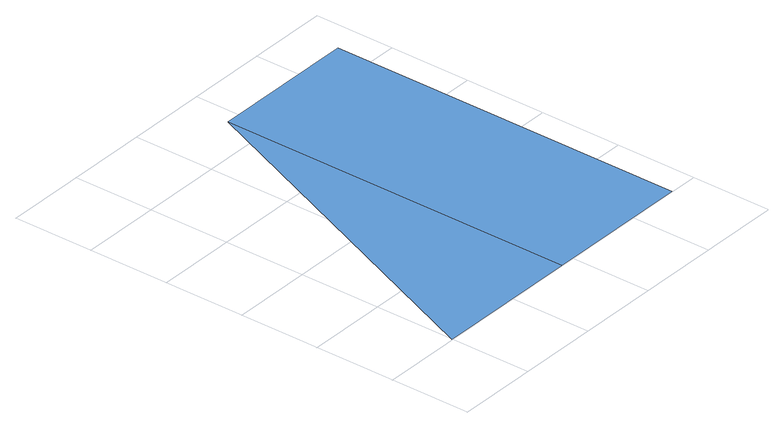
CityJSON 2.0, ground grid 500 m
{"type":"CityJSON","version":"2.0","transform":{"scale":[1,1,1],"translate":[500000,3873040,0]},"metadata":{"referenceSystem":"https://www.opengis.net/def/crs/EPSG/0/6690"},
"CityObjects":{
"waterbody1":{"type":"WaterBody","attributes":{"name":"正常な三角形","class":"1140","function":"1"},"geometry":[{"type":"MultiSurface","lod":"1","boundaries":[[[0,1,2]]]}]},
"waterbody2":{"type":"WaterBody","attributes":{"name":"四角形","class":"1140","function":"1"},"geometry":[{"type":"MultiSurface","lod":"1","boundaries":[[[3,4,1,0]]]}]}
},
"vertices":[
[913,3,0],[912,2221,0],[0,3,0],
[1825,3,0],[1825,2221,0]
]}
